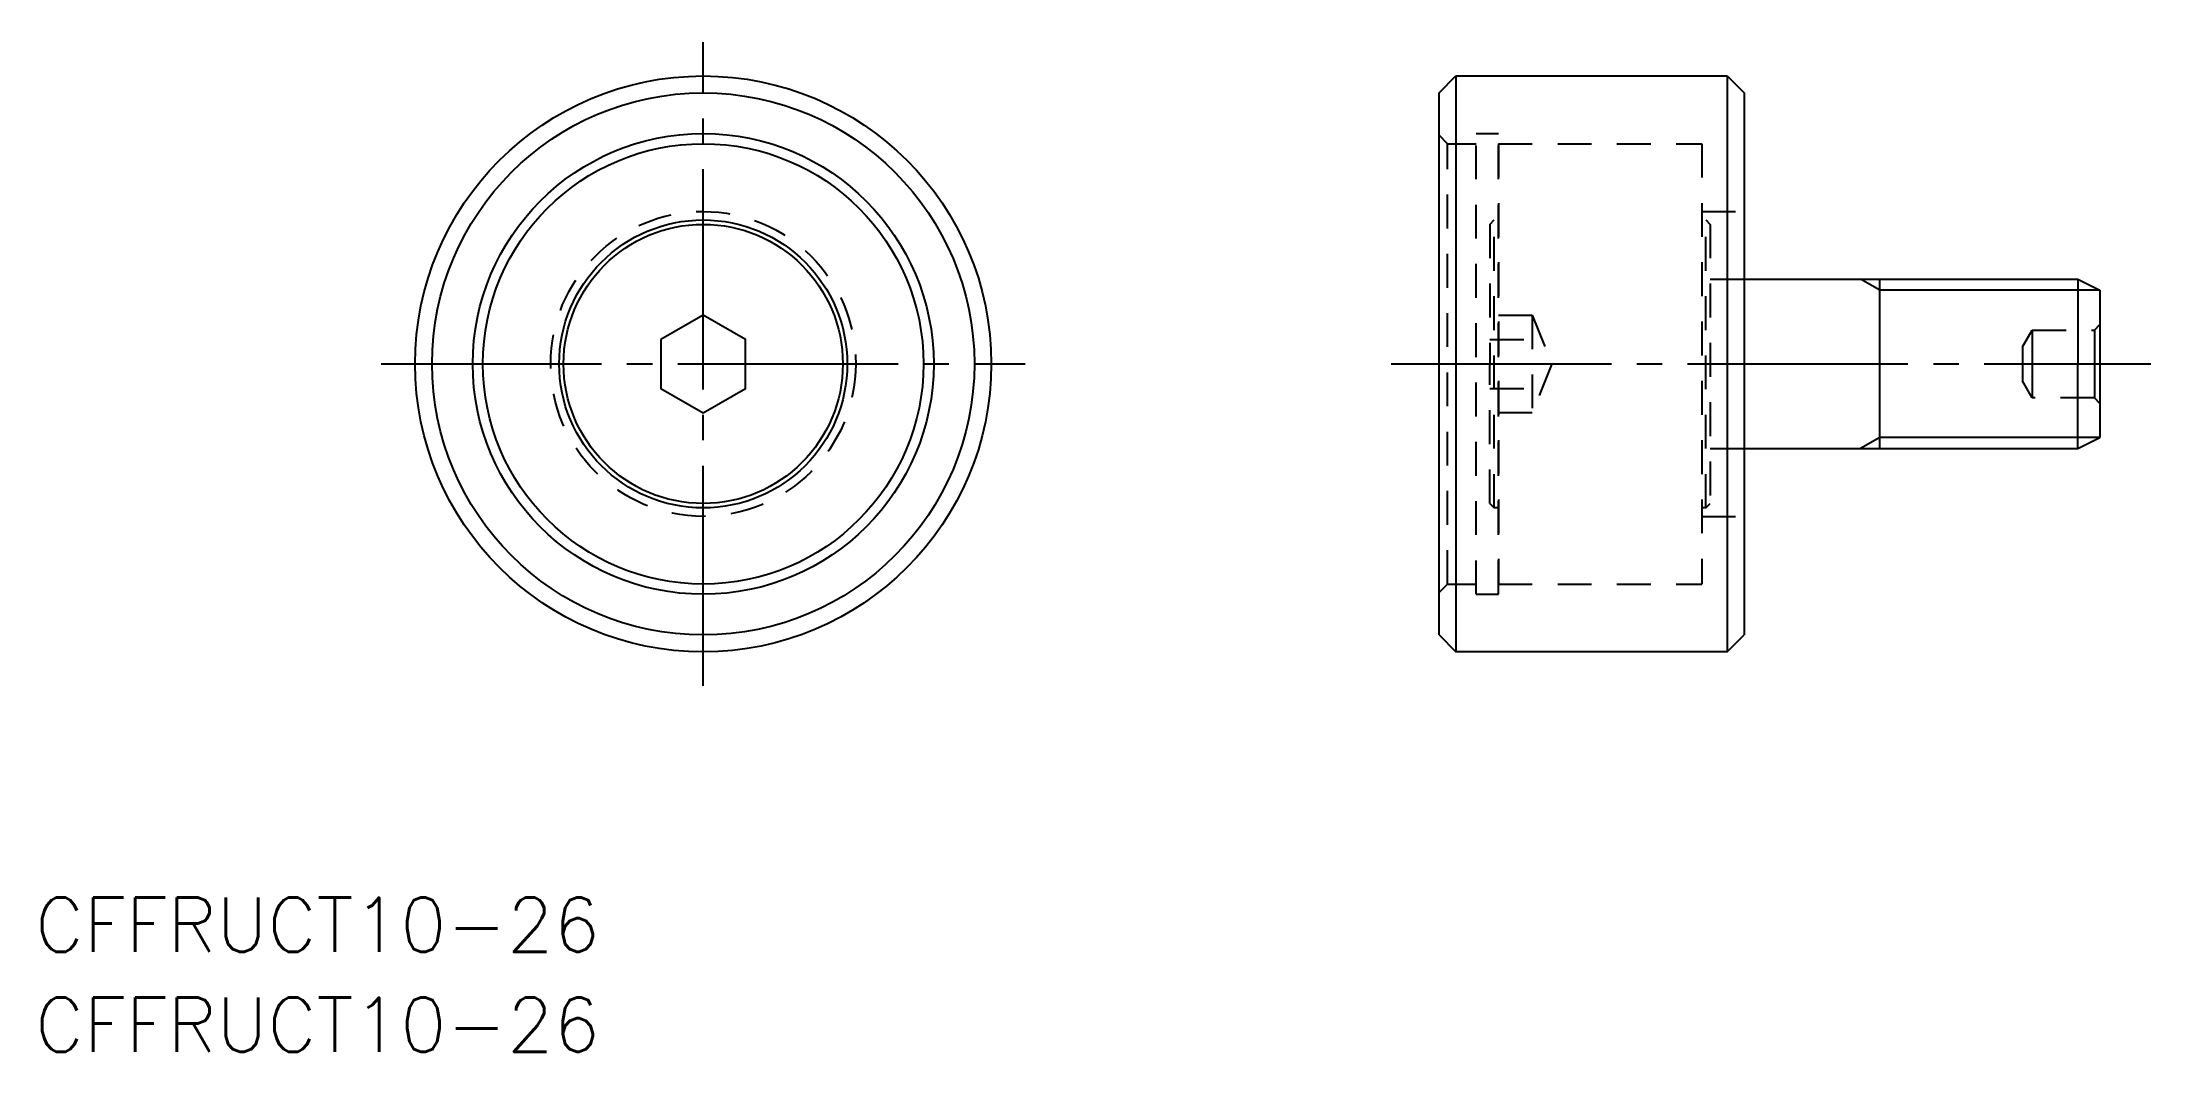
# Model space of a CAD drawing. Extents: x 15 to 140, y 54 to 114.
import ezdxf

# ---------------------------------------------------------------- set-up
doc = ezdxf.new("R2010")
doc.units = 0
doc.linetypes.add('CENTER', pattern=[17.5, 13, -1.5, 1.5, -1.5])
doc.linetypes.add('DASHED', pattern=[3.5, 2, -1.5])
doc.layers.get('0').update_dxf_attribs({"linetype": 'CONTINUOUS'})
doc.layers.add('CENTER', color=1, linetype='CENTER')
doc.styles.get("Standard").update_dxf_attribs({"font": 'txt.shx', "bigfont": '@extfont2.shx'})

msp = doc.modelspace()

# ---------------------------------------------------------------- linework, layer by layer
at = {"color": 7, "linetype": 'CONTINUOUS'}
for p, q in [((97.78, 111.07), (98.78, 112.07)), ((98.78, 112.07), (114.78, 112.07)), ((98.78, 112.07), (98.78, 78.07)), ((114.78, 112.07), (115.78, 111.07)), ((114.78, 112.07), (114.78, 78.07)), ((97.78, 79.07), (97.78, 111.07)), ((115.78, 111.07), (115.78, 79.07)), ((115.78, 100.07), (135.48, 100.07)), ((123.78, 90.07), (123.78, 100.07)), ((135.48, 100.07), (136.78, 99.42)), ((135.48, 100.07), (135.48, 95.07)), ((136.78, 99.42), (136.78, 90.72)), ((135.48, 90.07), (135.48, 95.07)), ((115.78, 90.07), (135.48, 90.07)), ((135.48, 90.07), (136.78, 90.72)), ((97.78, 79.07), (98.78, 78.07)), ((114.78, 78.07), (115.78, 79.07)), ((114.78, 78.07), (98.78, 78.07))]:
    msp.add_line(p, q, dxfattribs=at)
at = {"color": 3, "linetype": 'DASHED'}
for p, q in [((98.28, 108.07), (97.78, 108.57)), ((99.98, 108.67), (101.28, 108.67)), ((99.98, 81.47), (99.98, 108.67)), ((101.28, 81.47), (101.28, 108.67)), ((98.28, 108.07), (99.98, 108.07)), ((98.28, 82.07), (98.28, 108.07)), ((101.28, 108.07), (113.28, 108.07)), ((101.28, 108.07), (101.28, 82.07)), ((101.28, 108.07), (113.28, 108.07)), ((113.28, 108.07), (113.28, 82.07)), ((113.28, 108.07), (113.28, 82.07)), ((100.78, 103.31), (101.04, 103.57)), ((100.78, 103.31), (100.78, 95.07)), ((101.04, 86.57), (101.04, 103.57)), ((113.28, 104.07), (115.78, 104.07)), ((113.52, 103.57), (113.78, 103.31)), ((113.52, 86.57), (113.52, 103.57)), ((113.78, 103.31), (113.78, 86.83)), ((113.78, 100.07), (115.78, 100.07)), ((101.28, 97.95), (103.28, 97.95)), ((103.28, 97.95), (103.28, 92.18)), ((103.28, 97.95), (104.43, 95.07)), ((132.2, 96.07), (132.78, 97.07)), ((132.78, 97.07), (136.45, 97.07)), ((132.78, 97.07), (132.78, 95.07)), ((136.45, 97.07), (136.78, 97.4)), ((136.45, 97.07), (136.45, 95.07)), ((100.78, 96.51), (103.28, 96.51)), ((132.2, 96.07), (132.2, 95.07)), ((100.78, 86.83), (100.78, 95.07)), ((100.78, 95.07), (100.78, 95.07)), ((104.43, 95.07), (103.28, 92.18)), ((132.2, 95.07), (132.2, 94.07)), ((132.78, 95.07), (132.78, 93.07)), ((136.45, 95.07), (136.45, 93.07)), ((100.78, 93.62), (103.28, 93.62)), ((132.78, 93.07), (132.2, 94.07)), ((103.28, 92.18), (101.28, 92.18)), ((136.45, 93.07), (132.78, 93.07)), ((136.78, 92.73), (136.45, 93.07)), ((113.78, 90.07), (115.78, 90.07)), ((100.78, 86.83), (101.04, 86.57)), ((101.28, 86.57), (101.04, 86.57)), ((113.52, 86.57), (113.28, 86.57)), ((113.28, 86.07), (115.78, 86.07)), ((113.52, 86.57), (113.78, 86.83)), ((98.28, 82.07), (97.78, 81.57)), ((98.28, 82.07), (99.98, 82.07)), ((99.98, 81.47), (101.28, 81.47)), ((101.28, 82.07), (113.28, 82.07)), ((101.28, 82.07), (113.28, 82.07))]:
    msp.add_line(p, q, dxfattribs=at)
at = {"color": 3, "linetype": 'CONTINUOUS'}
for p, q in [((123.78, 99.42), (122.65, 100.07)), ((136.78, 99.42), (123.78, 99.42)), ((123.78, 90.72), (122.65, 90.07)), ((136.78, 90.72), (123.78, 90.72))]:
    msp.add_line(p, q, dxfattribs=at)
at = {"color": 1, "linetype": 'CENTER'}
msp.add_line((94.95, 95.07), (139.78, 95.07), dxfattribs=at)
at = {"color": 7, "linetype": 'CONTINUOUS'}
msp.add_lwpolyline([(51.86, 96.51), (51.86, 93.62), (54.36, 92.18), (56.86, 93.62), (56.86, 96.51), (54.36, 97.95)], close=True, dxfattribs=at)
for radius in [17, 16, 13.6, 13, 8.5, 8.24]:
    msp.add_circle((54.36, 95.07), radius, dxfattribs=at)
at = {"color": 3, "linetype": 'DASHED'}
msp.add_circle((54.36, 95.07), 9, dxfattribs=at)
at = {"layer": 'CENTER', "color": 1, "linetype": 'CENTER'}
for p, q in [((54.36, 76.06), (54.36, 114.07)), ((35.36, 95.07), (73.36, 95.07))]:
    msp.add_line(p, q, dxfattribs=at)

# ---------------------------------------------------------------- texts
at = {"color": 7, "linetype": 'CONTINUOUS'}
for p in [(14.94, 60.36), (14.94, 54.46)]:
    msp.add_text('CFFRUCT10-26', height=3.2, dxfattribs=at).set_placement(p)

doc.saveas('drawing.dxf')
